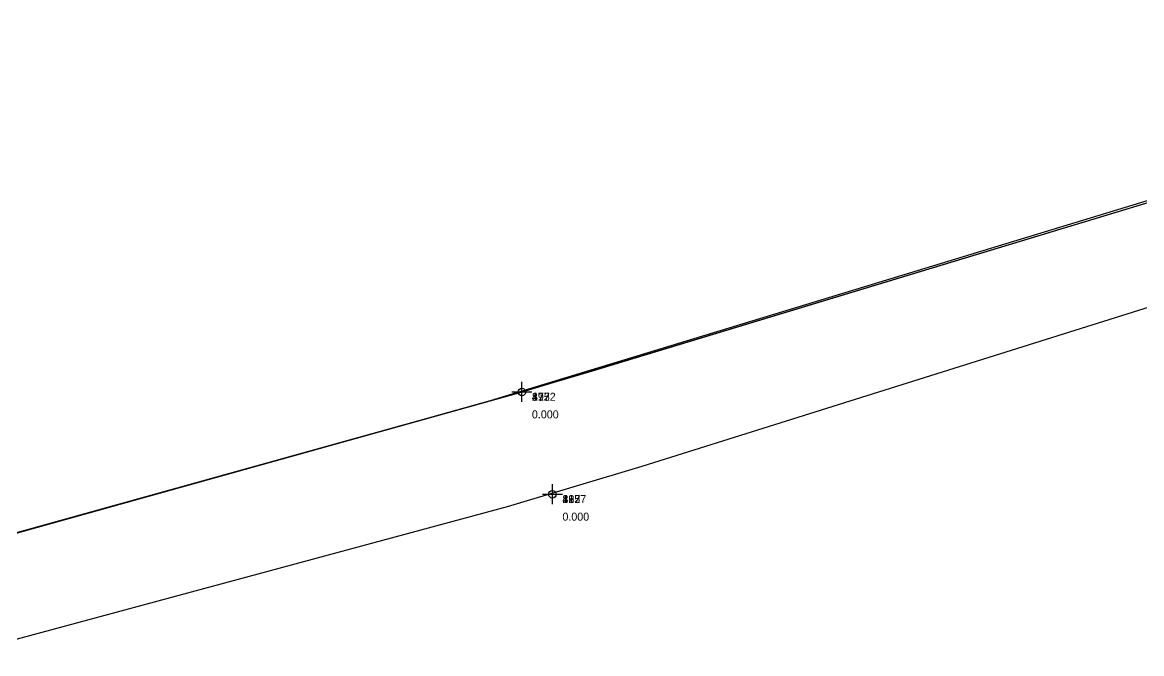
# Model space of a CAD drawing. Header units: metres. Extents: x 581016 to 32581287, y 5319908 to 5321142.
# Drawn here: x 581966.3 to 582078.2, y 5320316 to 5320379.1 of the extents above; entities that cross this region are included whole.
import ezdxf
from ezdxf.enums import TextEntityAlignment as Align

# ---------------------------------------------------------------- set-up
doc = ezdxf.new("R2010")
doc.units = ezdxf.units.M
doc.header["$PDMODE"] = 2
doc.header["$PDSIZE"] = 1
for name, color, linetype in [('Flurstuecksgrenzedxf', 7, 'Continuous'), ('Grenzpunktdxf', 7, 'Continuous'), ('PointHeights', 7, 'Continuous'), ('PointNames', 7, 'Continuous'), ('UmringLandwAckerlanddxf', 7, 'Continuous'), ('UmringPStrassenverkehrdxf', 7, 'Continuous')]:
    doc.layers.add(name, color=color, linetype=linetype)

msp = doc.modelspace()

# ---------------------------------------------------------------- linework, layer by layer
at = {"layer": 'Flurstuecksgrenzedxf', "color": 178}
for points in [[(582137.27, 5320379.15), (582013.02, 5320341.29), (582002.21, 5320338.27), (581948.16, 5320323.18)], [(582137.27, 5320379.15), (582013.02, 5320341.29), (582002.21, 5320338.27), (581948.16, 5320323.18)], [(581946.41, 5320322.69), (582015.88, 5320342.09), (582020, 5320343.33), (582115.56, 5320372.27)], [(581946.41, 5320322.69), (582015.88, 5320342.09), (582020, 5320343.33), (582115.56, 5320372.27)], [(581960.3, 5320316.01), (582014.76, 5320330.74), (582028.21, 5320334.77), (582104.4, 5320358.71)], [(581960.3, 5320316.01), (582014.76, 5320330.74), (582028.21, 5320334.77), (582104.4, 5320358.71)]]:
    msp.add_lwpolyline(points, dxfattribs=at)
at = {"layer": 'Grenzpunktdxf', "color": 178}
for centre in [(582016.2, 5320342.18), (582016.2, 5320342.18), (582016.2, 5320342.18), (582016.2, 5320342.18), (582019.25, 5320331.95), (582019.25, 5320331.95), (582019.25, 5320331.95), (582019.25, 5320331.95)]:
    msp.add_circle(centre, 0.375, dxfattribs=at)
at = {"layer": 'Grenzpunktdxf', "linetype": 'Continuous'}
for p in [(582016.2, 5320342.18), (582016.2, 5320342.18), (582016.2, 5320342.18), (582016.2, 5320342.18), (582019.25, 5320331.95), (582019.25, 5320331.95), (582019.25, 5320331.95), (582019.25, 5320331.95)]:
    msp.add_point(p, dxfattribs=at)
at = {"layer": 'UmringLandwAckerlanddxf', "color": 178}
msp.add_lwpolyline([(581941.86, 5320321.5), (582015.72, 5320342.05), (582022.91, 5320344.21), (582100.36, 5320367.66)], dxfattribs=at)
msp.add_lwpolyline([(581941.86, 5320321.5), (582015.72, 5320342.05), (582022.91, 5320344.21), (582100.36, 5320367.66)], dxfattribs=at)
at = {"layer": 'UmringPStrassenverkehrdxf', "color": 178}
for points in [[(582137.27, 5320379.15), (582013.02, 5320341.29), (582002.21, 5320338.27), (581948.16, 5320323.18)], [(582137.27, 5320379.15), (582013.02, 5320341.29), (582002.21, 5320338.27), (581948.16, 5320323.18)], [(581960.3, 5320316.01), (582014.76, 5320330.74), (582028.21, 5320334.77), (582104.4, 5320358.71)], [(581960.3, 5320316.01), (582014.76, 5320330.74), (582028.21, 5320334.77), (582104.4, 5320358.71)]]:
    msp.add_lwpolyline(points, dxfattribs=at)

# ---------------------------------------------------------------- texts
at = {"layer": 'PointHeights', "linetype": 'Continuous'}
for p in [(582017.2, 5320340.34), (582017.2, 5320340.34), (582017.2, 5320340.34), (582017.2, 5320340.34), (582020.25, 5320330.11), (582020.25, 5320330.11), (582020.25, 5320330.11), (582020.25, 5320330.11)]:
    msp.add_text('0.000', height=0.8, dxfattribs=at).set_placement(p, align=Align.TOP_LEFT)
at = {"layer": 'PointNames', "linetype": 'Continuous'}
for s, p in [('477', (582017.2, 5320342.1)), ('217', (582017.2, 5320342.1)), ('892', (582017.2, 5320342.1)), ('1152', (582017.2, 5320342.1)), ('482', (582020.25, 5320331.87)), ('222', (582020.25, 5320331.87)), ('897', (582020.25, 5320331.87)), ('1157', (582020.25, 5320331.87))]:
    msp.add_text(s, height=0.8, dxfattribs=at).set_placement(p, align=Align.TOP_LEFT)

doc.saveas('drawing.dxf')
